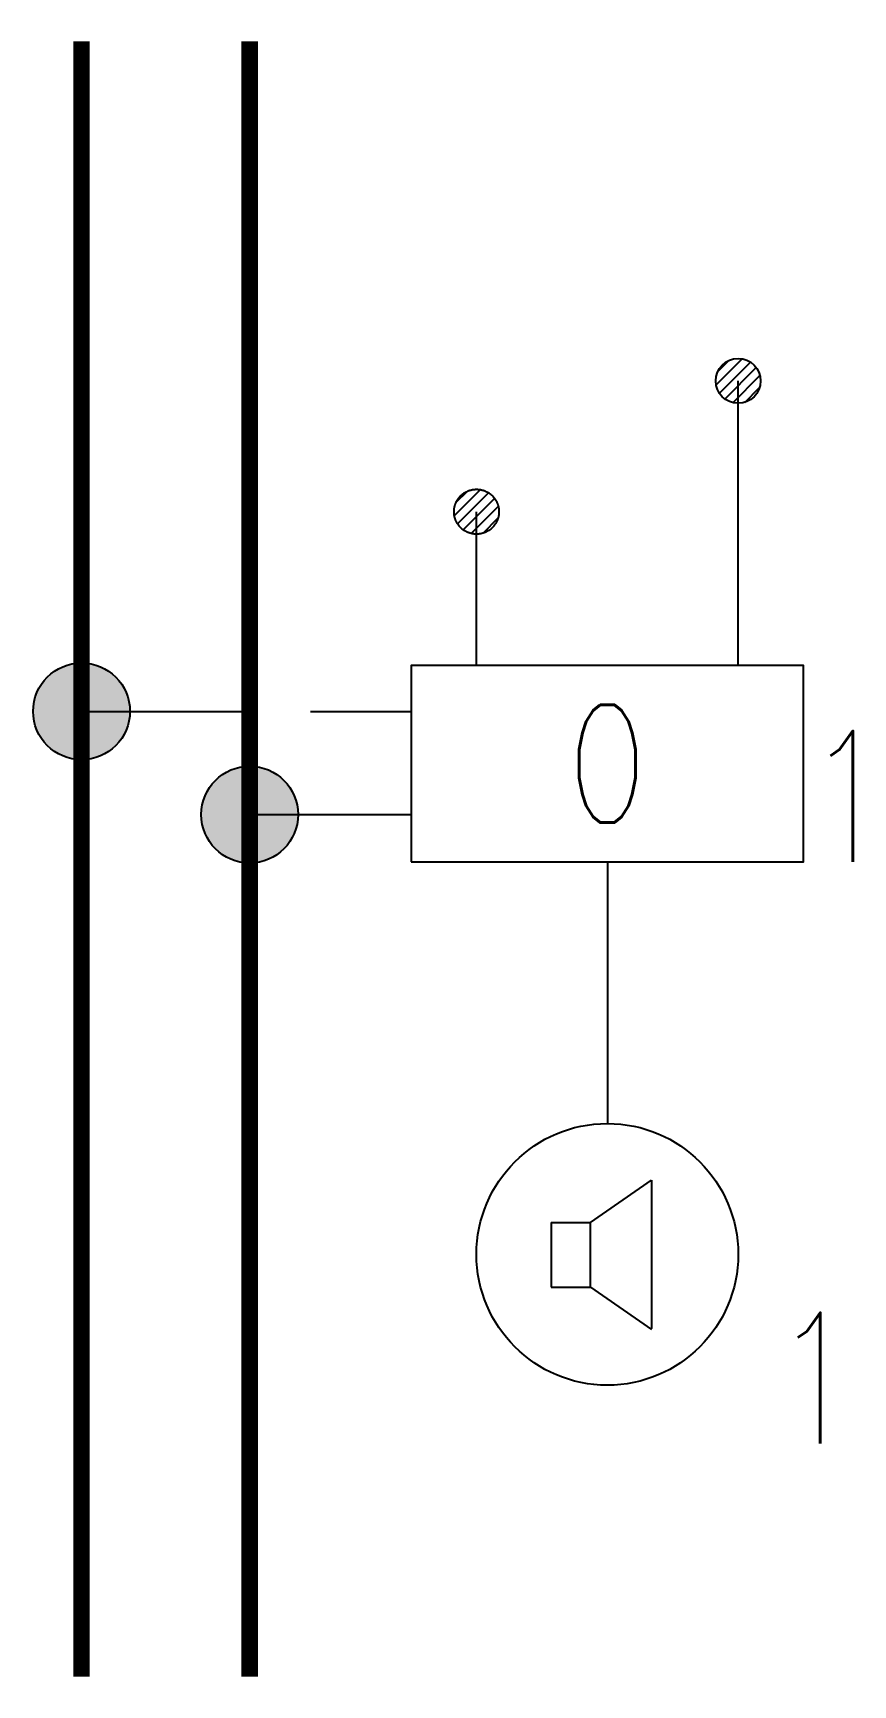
# Model space of a CAD drawing. Header units: millimetres. Extents: x 122 to 1375, y -13 to 2513.
import ezdxf
from ezdxf.enums import TextEntityAlignment as Align

# ---------------------------------------------------------------- set-up
doc = ezdxf.new("R2010")
doc.units = ezdxf.units.MM
doc.header["$LTSCALE"] = 1000
doc.header["$PDMODE"] = 1
doc.header["$PDSIZE"] = 1
doc.linetypes.add('DASH', pattern=[0.35, 0.25, -0.1])
doc.linetypes.add('PHANTOM2', pattern=[1.25, 0.625, -0.125, 0.125, -0.125, 0.125, -0.125])
doc.layers.add('E-ANNO-TEXT', color=6, linetype='Continuous')
doc.layers.add('E-EQUIP', color=4, linetype='Continuous')
doc.styles.add('_TEL_DIM', font='arial.ttf', dxfattribs={"width": 0.8, "height": 3.5})
doc.styles.add('E-TEXT', font='romans.shx', dxfattribs={"width": 0.8, "bigfont": 'hztxt.shx'})

# ---------------------------------------------------------------- blocks, each defined once
blk = doc.blocks.new('FA-输出控制模块')
blk.add_lwpolyline([(-3, 0), (3, 0), (3, 3), (-3, 3)], close=True)
at = {"color": 6, "insert": (0, 1.5), "char_height": 1.8, "width": 6, "attachment_point": 5, "line_spacing_factor": 0.6, "style": 'E-TEXT'}
blk.add_mtext('{\\W0.7;O}', dxfattribs=at)
blk = doc.blocks.new('FA-06-3W火灾警报扬声器(吸顶安装)')
at = {"color": 6}
for p, q in [((-0.256, 0.487), (0.673, 1.136)), ((0.673, 1.136), (0.673, -1.131)), ((-0.859, 0.487), (-0.256, 0.487)), ((-0.859, 0.487), (-0.859, -0.5)), ((-0.256, -0.5), (-0.256, 0.487)), ((-0.859, -0.5), (-0.256, -0.5)), ((-0.256, -0.5), (0.673, -1.149))]:
    blk.add_line(p, q, dxfattribs=at)
blk.add_circle((0, 0), 2)
for p in [(-0.005, 2), (-2, 0.006), (2, -0.006), (0.005, -2)]:
    blk.add_point(p)
at = {"color": 6, "style": '_TEL_DIM', "flags": 1}
for tag in ['A', 'REMARK']:
    blk.add_attdef(tag, text='', height=0.0000888, dxfattribs=at).set_placement((0, 0), align=Align.MIDDLE_CENTER)

msp = doc.modelspace()

# ---------------------------------------------------------------- hatches: boundary and pattern name
at = {"layer": 'E-ANNO-TEXT'}
h = msp.add_hatch(dxfattribs=at)
h.set_pattern_fill('ANSI31', color=11, scale=100, style=0)
h.set_pattern_definition([(45, (-380252.82, -218630.37), (-8.83883476, 8.83883476), [])])
h.paths.add_polyline_path([(1234.3, 1980.8, 1), (1165.7, 1980.8, 1)])
at = {"layer": 'E-ANNO-TEXT', "linetype": 'DASH'}
h = msp.add_hatch(dxfattribs=at)
h.set_pattern_fill('ANSI31', color=2, scale=100, style=0)
h.set_pattern_definition([(45, (-380652.82, -218830.368), (-8.83883476, 8.83883476), [])])
h.paths.add_polyline_path([(834.3, 1780.8, 1), (765.7, 1780.8, 1)])
at = {"layer": 'E-EQUIP'}
h = msp.add_hatch(color=256, dxfattribs=at)
edge = h.paths.add_edge_path()
edge.add_arc((196.3, 1475.7), 74, 0, 360)
h = msp.add_hatch(color=256, dxfattribs=at)
edge = h.paths.add_edge_path()
edge.add_arc((453.3, 1317.9), 74, 0, 360)

# ---------------------------------------------------------------- linework, layer by layer
at = {"layer": 'E-ANNO-TEXT', "color": 11}
for p, q in [((1200, 1545.7), (1200, 1980.8)), ((1000, 1245.7), (1000, 845.7))]:
    msp.add_line(p, q, dxfattribs=at)
at = {"layer": 'E-ANNO-TEXT', "color": 2, "linetype": 'DASH'}
msp.add_line((800, 1545.7), (800, 1780.8), dxfattribs=at)
at = {"layer": 'E-ANNO-TEXT', "color": 6, "linetype": 'DASH'}
msp.add_line((196.3, 1475.7), (700, 1475.7), dxfattribs=at)
at = {"layer": 'E-ANNO-TEXT', "color": 11, "linetype": 'PHANTOM2'}
msp.add_line((453.3, 1317.9), (700, 1317.9), dxfattribs=at)
at = {"layer": 'E-ANNO-TEXT', "color": 6, "linetype": 'DASH', "const_width": 25}
msp.add_lwpolyline([(196.3, 0), (196.3, 2500)], dxfattribs=at)
at = {"layer": 'E-ANNO-TEXT', "color": 11, "linetype": 'PHANTOM2', "const_width": 25}
msp.add_lwpolyline([(453.3, 0), (453.3, 2500)], dxfattribs=at)
at = {"layer": 'E-ANNO-TEXT', "color": 11}
msp.add_circle((1200, 1980.8), 34.3, dxfattribs=at)
at = {"layer": 'E-ANNO-TEXT', "color": 2, "linetype": 'DASH'}
msp.add_circle((800, 1780.8), 34.3, dxfattribs=at)
at = {"layer": 'E-EQUIP'}
for centre in [(196.3, 1475.7), (453.3, 1317.9)]:
    msp.add_circle(centre, 74, dxfattribs=at)

# ---------------------------------------------------------------- block references
at = {"layer": 'E-EQUIP', "xscale": 100, "yscale": 100, "zscale": 100}
for name, p in [('FA-输出控制模块', (1000, 1245.7)), ('FA-06-3W火灾警报扬声器(吸顶安装)', (1000, 645.7))]:
    msp.add_blockref(name, p, dxfattribs=at)

# ---------------------------------------------------------------- texts
at = {"layer": 'E-ANNO-TEXT', "color": 6, "style": 'E-TEXT', "width": 0.8}
for p in [(1300, 1245.7), (1250, 356.5)]:
    msp.add_text('1', height=200, rotation=0, dxfattribs=at).set_placement(p)

doc.saveas('drawing.dxf')
